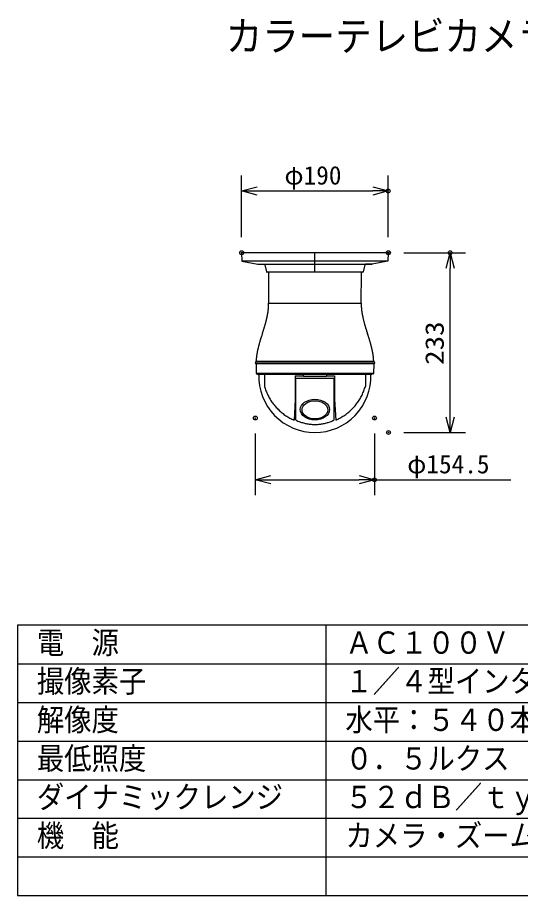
# Model space of a CAD drawing. Units: millimetres on the paper. Extents: x 2 to 127, y -66 to 48.
# Drawn here: x 2 to 67.2, y -65.6 to 48.1 of the extents above; entities that cross this region are included whole.
import ezdxf
from ezdxf.enums import TextEntityAlignment as Align

# ---------------------------------------------------------------- set-up
doc = ezdxf.new("R2010")
doc.units = ezdxf.units.MM
doc.header["$PDMODE"] = 32
doc.header["$PDSIZE"] = 0.5
for name, color, linetype in [('0-0_MOJI1', 2, 'Continuous'), ('0-2_GAIKEI', 7, 'Continuous'), ('0-3_WAKU', 3, 'Continuous'), ('0-4_DEFPOINTS', 7, 'Continuous')]:
    doc.layers.add(name, color=color, linetype=linetype)
doc.styles.add('ＭＳ ゴシック', font='')
doc.styles.get('ＭＳ ゴシック').set_extended_font_data('MS Gothic')

# ---------------------------------------------------------------- blocks, each defined once
blk = doc.blocks.new('_OPEN30')
at = {"layer": '0-4_DEFPOINTS'}
blk.add_line((0, 0), (-1, 0), dxfattribs=at)
blk.add_lwpolyline([(-1, 0.2679), (0, 0), (-1, -0.2679)], dxfattribs=at)

msp = doc.modelspace()

# ---------------------------------------------------------------- linework, layer by layer
at = {"layer": '0-2_GAIKEI'}
for p, q in [((50.05, 17.666), (31.05, 17.666)), ((50.049, 17.666), (50.011, 16.566)), ((34.003, 16.166), (47.95, 16.166)), ((34.068, 16.09), (34.29, 15.194)), ((47.03, 16.09), (46.808, 15.194)), ((47.949, 16.166), (47.127, 16.166)), ((50.011, 16.566), (47.949, 16.166)), ((46.768, 15.156), (34.338, 15.156)), ((34.516, 15.156), (34.549, 11.116)), ((46.583, 15.148), (46.583, 15.156)), ((34.549, 11.136), (46.549, 11.136)), ((34.549, 11.074), (34.549, 11.116)), ((34.359, 9.382), (34.372, 9.439)), ((46.718, 9.481), (46.727, 9.439)), ((47.345, 7.244), (47.365, 7.189)), ((47.384, 7.134), (47.365, 7.189)), ((48.008, 4.914), (48.001, 4.946)), ((32.925, 3.566), (32.929, 3.666)), ((48.174, 3.566), (48.169, 3.666)), ((48.224, 3.566), (48.274, 3.416)), ((48.274, 3.416), (48.224, 3.266)), ((32.919, 3.266), (32.948, 2.033)), ((48.18, 3.266), (48.151, 2.033)), ((32.992, 1.97), (32.994, 1.97)), ((32.994, 1.97), (33.208, 1.891)), ((33.208, 1.891), (33.232, 1.886)), ((47.867, 1.886), (47.099, 1.886)), ((48.105, 1.97), (47.891, 1.891)), ((48.151, 2.031), (48.151, 2.033))]:
    msp.add_line(p, q, dxfattribs=at)
at = {"layer": '0-2_GAIKEI', "color": 1}
for p, q in [((40.553, 15.156), (40.553, 17.666)), ((50.011, 16.566), (31.088, 16.566)), ((32.824, 3.416), (48.274, 3.416)), ((48.224, 3.566), (32.874, 3.566)), ((48.224, 3.266), (32.874, 3.266)), ((48.107, 2), (32.991, 2)), ((39.049, 1.886), (33.232, 1.886)), ((37.999, 1.716), (37.999, 1.416)), ((37.999, 1.416), (37.999, -1.356)), ((37.999, 1.416), (43.099, 1.416)), ((38.049, 1.416), (38.049, -3.943)), ((42.049, 1.886), (39.049, 1.886)), ((39.049, 1.616), (39.049, 1.716)), ((42.049, 1.616), (39.049, 1.616)), ((47.099, 1.886), (42.049, 1.886)), ((42.049, 1.716), (42.049, 1.616)), ((43.049, -3.943), (43.049, 1.416)), ((43.099, 1.716), (43.099, 1.416)), ((43.099, 1.416), (43.099, -1.356)), ((47.044, 0.202), (47.088, 0.348)), ((37.999, -1.356), (37.849, -4.025)), ((43.099, -1.356), (43.249, -4.025)), ((37.71, -3.962), (37.849, -4.025)), ((42.876, -4.087), (42.992, -4.034))]:
    msp.add_line(p, q, dxfattribs=at)
at = {"layer": '0-2_GAIKEI'}
for points in [[(31.05, 17.666), (31.088, 16.566), (33.149, 16.166), (33.971, 16.166)], [(46.549, 11.136), (46.549, 11.143), (46.549, 11.165), (46.55, 11.2), (46.55, 11.248), (46.551, 11.309), (46.551, 11.38), (46.552, 11.462), (46.553, 11.554), (46.553, 11.655), (46.554, 11.764), (46.555, 11.881), (46.556, 12.004), (46.557, 12.134), (46.559, 12.268), (46.56, 12.408), (46.561, 12.551), (46.562, 12.697), (46.563, 12.845), (46.565, 12.995), (46.566, 13.146), (46.567, 13.296), (46.569, 13.446), (46.57, 13.595), (46.571, 13.741), (46.572, 13.884), (46.573, 14.023), (46.574, 14.158), (46.576, 14.288), (46.577, 14.411), (46.578, 14.528), (46.579, 14.637), (46.579, 14.738), (46.58, 14.83), (46.581, 14.912), (46.581, 14.983), (46.582, 15.043), (46.582, 15.091), (46.583, 15.127), (46.583, 15.148)], [(34.372, 9.439), (34.38, 9.481), (34.389, 9.522), (34.397, 9.564), (34.405, 9.605), (34.413, 9.647), (34.421, 9.688), (34.428, 9.73), (34.435, 9.771), (34.442, 9.813), (34.449, 9.855), (34.456, 9.896), (34.462, 9.938), (34.468, 9.98), (34.474, 10.022), (34.48, 10.063), (34.485, 10.105), (34.49, 10.147), (34.495, 10.189), (34.5, 10.231), (34.505, 10.273), (34.509, 10.315), (34.513, 10.357), (34.517, 10.399), (34.521, 10.441), (34.524, 10.483), (34.527, 10.525), (34.53, 10.567), (34.533, 10.609), (34.536, 10.652), (34.538, 10.694), (34.54, 10.736), (34.542, 10.778), (34.544, 10.82), (34.545, 10.862), (34.547, 10.905), (34.548, 10.947), (34.548, 10.989), (34.549, 11.031), (34.549, 11.074)], [(46.549, 11.136), (46.549, 11.092), (46.55, 11.048), (46.55, 11.005), (46.551, 10.961), (46.552, 10.918), (46.553, 10.875), (46.555, 10.831), (46.556, 10.788), (46.558, 10.745), (46.56, 10.702), (46.563, 10.659), (46.565, 10.616), (46.568, 10.573), (46.571, 10.531), (46.574, 10.488), (46.578, 10.445), (46.581, 10.403), (46.585, 10.36), (46.589, 10.318), (46.594, 10.275), (46.598, 10.233), (46.603, 10.191), (46.608, 10.149), (46.613, 10.107), (46.619, 10.064), (46.624, 10.022), (46.63, 9.98), (46.636, 9.939), (46.643, 9.897), (46.649, 9.855), (46.656, 9.813), (46.663, 9.771), (46.67, 9.73), (46.678, 9.688), (46.685, 9.647), (46.693, 9.605), (46.701, 9.564), (46.71, 9.522), (46.718, 9.481)], [(33.734, 7.189), (33.753, 7.244), (33.773, 7.299), (33.792, 7.354), (33.811, 7.41), (33.829, 7.465), (33.848, 7.521), (33.867, 7.576), (33.885, 7.632), (33.903, 7.688), (33.921, 7.743), (33.938, 7.799), (33.956, 7.855), (33.973, 7.911), (33.99, 7.967), (34.007, 8.023), (34.024, 8.079), (34.041, 8.135), (34.057, 8.191), (34.073, 8.247), (34.089, 8.304), (34.105, 8.36), (34.121, 8.416), (34.136, 8.473), (34.152, 8.529), (34.167, 8.586), (34.182, 8.642), (34.197, 8.699), (34.211, 8.756), (34.226, 8.812), (34.24, 8.869), (34.254, 8.926), (34.268, 8.983), (34.281, 9.04), (34.295, 9.097), (34.308, 9.154), (34.321, 9.211), (34.334, 9.268), (34.347, 9.325), (34.359, 9.382)], [(46.727, 9.439), (46.739, 9.382), (46.752, 9.325), (46.765, 9.268), (46.778, 9.211), (46.791, 9.154), (46.804, 9.097), (46.817, 9.04), (46.831, 8.983), (46.845, 8.926), (46.859, 8.869), (46.873, 8.812), (46.888, 8.756), (46.902, 8.699), (46.917, 8.642), (46.932, 8.586), (46.947, 8.529), (46.962, 8.473), (46.978, 8.416), (46.993, 8.36), (47.009, 8.304), (47.025, 8.247), (47.042, 8.191), (47.058, 8.135), (47.075, 8.079), (47.091, 8.023), (47.108, 7.967), (47.126, 7.911), (47.143, 7.855), (47.16, 7.799), (47.178, 7.743), (47.196, 7.688), (47.214, 7.632), (47.232, 7.576), (47.251, 7.521), (47.269, 7.465), (47.288, 7.41), (47.307, 7.354), (47.326, 7.299), (47.345, 7.244)], [(33.734, 7.189), (33.712, 7.126), (33.69, 7.063), (33.668, 7), (33.646, 6.937), (33.625, 6.874), (33.604, 6.81), (33.583, 6.747), (33.563, 6.684), (33.543, 6.62), (33.522, 6.557), (33.503, 6.493), (33.483, 6.429), (33.464, 6.365), (33.445, 6.302), (33.426, 6.238), (33.407, 6.174), (33.389, 6.11), (33.37, 6.046), (33.352, 5.981), (33.335, 5.917), (33.317, 5.853), (33.3, 5.788), (33.283, 5.724), (33.266, 5.659), (33.25, 5.595), (33.234, 5.53), (33.217, 5.466), (33.202, 5.401), (33.186, 5.336), (33.171, 5.271), (33.156, 5.206), (33.141, 5.141), (33.126, 5.076), (33.112, 5.011), (33.098, 4.946), (33.09, 4.91), (33.083, 4.874), (33.075, 4.838), (33.068, 4.801)], [(48.001, 4.946), (47.989, 5.003), (47.976, 5.06), (47.963, 5.117), (47.951, 5.174), (47.938, 5.231), (47.924, 5.287), (47.911, 5.344), (47.897, 5.401), (47.883, 5.458), (47.869, 5.514), (47.855, 5.571), (47.841, 5.627), (47.826, 5.684), (47.812, 5.74), (47.797, 5.796), (47.782, 5.853), (47.766, 5.909), (47.751, 5.965), (47.735, 6.021), (47.719, 6.078), (47.703, 6.134), (47.687, 6.19), (47.671, 6.246), (47.654, 6.302), (47.637, 6.357), (47.621, 6.413), (47.603, 6.469), (47.586, 6.525), (47.569, 6.58), (47.551, 6.636), (47.533, 6.692), (47.515, 6.747), (47.497, 6.802), (47.479, 6.858), (47.46, 6.913), (47.441, 6.968), (47.423, 7.024), (47.404, 7.079), (47.384, 7.134)], [(33.068, 4.801), (33.061, 4.765), (33.054, 4.729), (33.048, 4.692), (33.041, 4.656), (33.035, 4.62), (33.029, 4.583), (33.023, 4.547), (33.017, 4.51), (33.011, 4.474), (33.006, 4.437), (33, 4.401), (32.995, 4.364), (32.99, 4.328), (32.985, 4.291), (32.981, 4.255), (32.976, 4.218), (32.972, 4.181), (32.968, 4.145), (32.964, 4.108), (32.96, 4.071), (32.956, 4.034), (32.953, 3.998), (32.95, 3.961), (32.946, 3.924), (32.943, 3.887), (32.941, 3.85), (32.938, 3.814), (32.936, 3.777), (32.933, 3.74), (32.931, 3.703), (32.929, 3.666)], [(48.169, 3.666), (48.168, 3.698), (48.166, 3.731), (48.164, 3.763), (48.162, 3.795), (48.16, 3.827), (48.157, 3.86), (48.155, 3.892), (48.152, 3.924), (48.15, 3.956), (48.147, 3.988), (48.144, 4.021), (48.141, 4.053), (48.137, 4.085), (48.134, 4.117), (48.131, 4.149), (48.127, 4.181), (48.123, 4.213), (48.119, 4.245), (48.115, 4.277), (48.111, 4.309), (48.107, 4.341), (48.103, 4.373), (48.098, 4.405), (48.093, 4.437), (48.089, 4.469), (48.084, 4.501), (48.079, 4.533), (48.073, 4.565), (48.068, 4.597), (48.063, 4.629), (48.057, 4.661), (48.051, 4.692), (48.046, 4.724), (48.04, 4.756), (48.033, 4.788), (48.027, 4.819), (48.021, 4.851), (48.014, 4.883), (48.008, 4.914)], [(32.874, 3.566), (32.824, 3.416), (32.874, 3.266)], [(32.948, 2.033), (32.948, 2.031), (32.948, 2.029), (32.949, 2.027), (32.949, 2.025), (32.949, 2.023), (32.95, 2.021), (32.95, 2.019), (32.951, 2.017), (32.951, 2.015), (32.952, 2.013), (32.952, 2.011), (32.953, 2.009), (32.954, 2.007), (32.955, 2.005), (32.956, 2.003), (32.957, 2.001), (32.958, 2), (32.959, 1.998), (32.96, 1.996), (32.961, 1.995), (32.962, 1.993), (32.964, 1.991), (32.965, 1.99), (32.966, 1.988), (32.968, 1.987), (32.969, 1.985), (32.971, 1.984), (32.972, 1.982), (32.974, 1.981), (32.975, 1.98), (32.977, 1.979), (32.979, 1.977), (32.981, 1.976), (32.982, 1.975), (32.984, 1.974), (32.986, 1.973), (32.988, 1.972), (32.99, 1.971), (32.992, 1.97)], [(48.105, 1.97), (48.107, 1.97), (48.109, 1.971), (48.111, 1.972), (48.113, 1.973), (48.115, 1.974), (48.116, 1.975), (48.118, 1.976), (48.12, 1.977), (48.122, 1.979), (48.123, 1.98), (48.125, 1.981), (48.127, 1.982), (48.128, 1.984), (48.13, 1.985), (48.131, 1.987), (48.132, 1.988), (48.134, 1.99), (48.135, 1.991), (48.136, 1.993), (48.138, 1.995), (48.139, 1.996), (48.14, 1.998), (48.141, 2), (48.142, 2.001), (48.143, 2.003), (48.144, 2.005), (48.145, 2.007), (48.146, 2.009), (48.146, 2.011), (48.147, 2.013), (48.148, 2.015), (48.148, 2.017), (48.149, 2.019), (48.149, 2.021), (48.15, 2.023), (48.15, 2.025), (48.15, 2.027), (48.151, 2.029), (48.151, 2.031)]]:
    msp.add_lwpolyline(points, dxfattribs=at)
at = {"layer": '0-2_GAIKEI', "color": 1}
for points in [[(33.999, 1.886), (33.999, 0.431), (34.011, 0.348)], [(37.999, 1.716), (39.049, 1.716), (39.049, 1.886)], [(42.049, 1.886), (42.049, 1.716), (43.099, 1.716)], [(47.099, 1.886), (47.099, 0.431), (47.088, 0.348)], [(34.011, 0.348), (34.054, 0.202), (34.101, 0.057), (34.151, -0.086), (34.204, -0.228), (34.26, -0.369), (34.319, -0.508), (34.381, -0.645), (34.445, -0.781), (34.513, -0.915), (34.584, -1.048), (34.657, -1.178), (34.733, -1.307), (34.812, -1.434), (34.894, -1.56), (34.978, -1.683), (35.065, -1.804), (35.155, -1.924), (35.247, -2.041), (35.341, -2.156), (35.439, -2.269), (35.538, -2.38), (35.64, -2.489), (35.745, -2.596), (35.851, -2.7), (35.96, -2.802), (36.072, -2.902), (36.185, -2.999), (36.301, -3.094), (36.419, -3.186), (36.539, -3.276), (36.661, -3.363), (36.786, -3.447), (36.912, -3.529), (37.04, -3.608), (37.17, -3.685), (37.302, -3.759), (37.436, -3.829), (37.572, -3.897), (37.71, -3.962)], [(43.249, -4.025), (43.389, -3.962), (43.526, -3.897), (43.662, -3.829), (43.796, -3.759), (43.928, -3.685), (44.058, -3.608), (44.187, -3.529), (44.313, -3.447), (44.437, -3.363), (44.559, -3.276), (44.679, -3.186), (44.797, -3.094), (44.913, -2.999), (45.027, -2.902), (45.138, -2.802), (45.247, -2.7), (45.354, -2.596), (45.458, -2.489), (45.56, -2.38), (45.66, -2.269), (45.757, -2.156), (45.852, -2.041), (45.944, -1.924), (46.033, -1.804), (46.12, -1.683), (46.205, -1.56), (46.286, -1.434), (46.365, -1.307), (46.441, -1.178), (46.515, -1.048), (46.585, -0.915), (46.653, -0.781), (46.718, -0.645), (46.78, -0.508), (46.839, -0.369), (46.895, -0.228), (46.948, -0.086), (46.997, 0.057), (47.044, 0.202)], [(38.106, -4.034), (38.223, -4.087), (38.34, -4.138), (38.458, -4.186), (38.577, -4.232), (38.697, -4.274), (38.817, -4.314), (38.938, -4.351), (39.06, -4.386), (39.182, -4.417), (39.305, -4.446), (39.428, -4.472), (39.551, -4.496), (39.675, -4.516), (39.799, -4.534), (39.924, -4.549), (40.049, -4.562), (40.174, -4.571), (40.299, -4.578), (40.424, -4.582), (40.549, -4.584), (40.675, -4.582), (40.8, -4.578), (40.925, -4.571), (41.05, -4.562), (41.175, -4.549), (41.299, -4.534), (41.423, -4.516), (41.547, -4.496), (41.671, -4.472), (41.794, -4.446), (41.917, -4.417), (42.039, -4.386), (42.16, -4.351), (42.281, -4.314), (42.402, -4.274), (42.521, -4.232), (42.64, -4.186), (42.758, -4.138), (42.876, -4.087)]]:
    msp.add_lwpolyline(points, dxfattribs=at)
at = {"layer": '0-2_GAIKEI'}
for centre, radius, start, end in [((33.971, 16.066), 0.1, 13.90583, 90), ((47.127, 16.066), 0.1, 90, 166.09417), ((34.338, 15.206), 0.05, 193.90583, 270), ((46.76, 15.206), 0.05, 270, 346.09417), ((40.568, 1.657), 7.29, 178.19836, 269.85014), ((40.53, 1.657), 7.29, 270.14986, 1.80164)]:
    msp.add_arc(centre, radius, start, end, dxfattribs=at)
at = {"layer": '0-2_GAIKEI', "color": 1}
for centre, start, end in [((38.149, -3.943), 180, 244.61879), ((42.949, -3.943), 295.38589, 0)]:
    msp.add_arc(centre, 0.1, start, end, dxfattribs=at)
for centre, major_axis, ratio in [((40.549, -2.658), (1.9, 0), 0.704481), ((40.549, -2.693), (1.67, 0), 0.707354)]:
    msp.add_ellipse(centre, major_axis=major_axis, ratio=ratio, dxfattribs=at)
at = {"layer": '0-3_WAKU'}
for p, q in [((31.05, 19.666), (31.05, 27.666)), ((50.05, 19.666), (50.05, 27.666)), ((33.05, 25.666), (48.05, 25.666)), ((52.083, 17.666), (60.083, 17.666)), ((58.083, -3.634), (58.083, 15.666)), ((52.083, -5.634), (60.083, -5.634)), ((32.824, -5.754), (32.824, -13.754)), ((48.274, -5.754), (48.274, -13.754)), ((34.824, -11.754), (46.274, -11.754)), ((48.274, -11.754), (65.941, -11.754))]:
    msp.add_line(p, q, dxfattribs=at)
at = {"layer": '0-3_WAKU', "color": 4}
for p, q in [((127, -30.607), (2, -30.607)), ((2, -30.607), (2, -65.607)), ((42, -65.607), (42, -30.607)), ((2, -65.607), (127, -65.607))]:
    msp.add_line(p, q, dxfattribs=at)
at = {"layer": '0-3_WAKU', "color": 1}
for p, q in [((2, -35.607), (127, -35.607)), ((2, -40.607), (127, -40.607)), ((2, -45.607), (127, -45.607)), ((2, -50.607), (127, -50.607)), ((2, -55.607), (127, -55.607)), ((2, -60.607), (127, -60.607))]:
    msp.add_line(p, q, dxfattribs=at)
at = {"layer": '0-4_DEFPOINTS'}
for p in [(50.05, 25.666), (31.05, 17.666), (50.05, 17.666), (50.083, 17.666), (58.083, 17.666), (32.824, -3.754), (48.274, -3.754), (50.083, -5.634), (48.274, -11.754)]:
    msp.add_point(p, dxfattribs=at)

# ---------------------------------------------------------------- block references
at = {"layer": '0-3_WAKU', "xscale": 2, "yscale": 2}
for p, rotation in [((31.05, 25.666), 180), ((58.083, 17.666), 90), ((58.083, -5.634), 270), ((32.824, -11.754), 180)]:
    msp.add_blockref('_OPEN30', p, dxfattribs=dict(at, rotation=rotation))
for p in [(50.05, 25.666), (48.274, -11.754)]:
    msp.add_blockref('_OPEN30', p, dxfattribs=at)

# ---------------------------------------------------------------- texts
at = {"layer": '0-0_MOJI1', "style": 'ＭＳ ゴシック', "width": 0.9}
for s, height, p in [('カラーテレビカメラ', 3.849, (29, 42.653)), ('電\u3000源', 2.889, (4.5, -35.162)), ('ＡＣ１００Ｖ\u3000５０／６０Ｈｚ', 2.889, (44.5, -35.162)), ('撮像素子', 2.889, (4.5, -40.162)), ('１／４型インターライン転送方式ＣＣＤ', 2.889, (44.5, -40.162)), ('水平：５４０本\u3000垂直：３５０本以上（中心部）', 2.889, (44.5, -45.162)), ('解像度', 2.889, (4.5, -45.162)), ('最低照度', 2.889, (4.5, -50.162)), ('０．５ルクス', 2.889, (44.5, -50.162)), ('ダイナミックレンジ', 2.889, (4.5, -55.162)), ('５２ｄＢ／ｔｙｐ', 2.889, (44.5, -55.162)), ('機\u3000能', 2.889, (4.5, -60.162)), ('カメラ・ズームレンズ・回転台一体型', 2.889, (44.5, -60.162))]:
    msp.add_text(s, height=height, dxfattribs=at).set_placement(p, align=Align.BOTTOM_LEFT)
at = {"layer": '0-3_WAKU', "style": 'ＭＳ ゴシック'}
for s, p in [('φ190', (36.596, 25.775)), ('φ154.5', (52.514, -11.644))]:
    msp.add_text(s, height=2.405, dxfattribs=at).set_placement(p, align=Align.BOTTOM_LEFT)
at = {"layer": '0-3_WAKU', "style": 'ＭＳ ゴシック', "width": 1.15}
msp.add_text('233', height=2.405, rotation=90, dxfattribs=at).set_placement((57.973, 3.129), align=Align.BOTTOM_LEFT)

doc.saveas('drawing.dxf')
